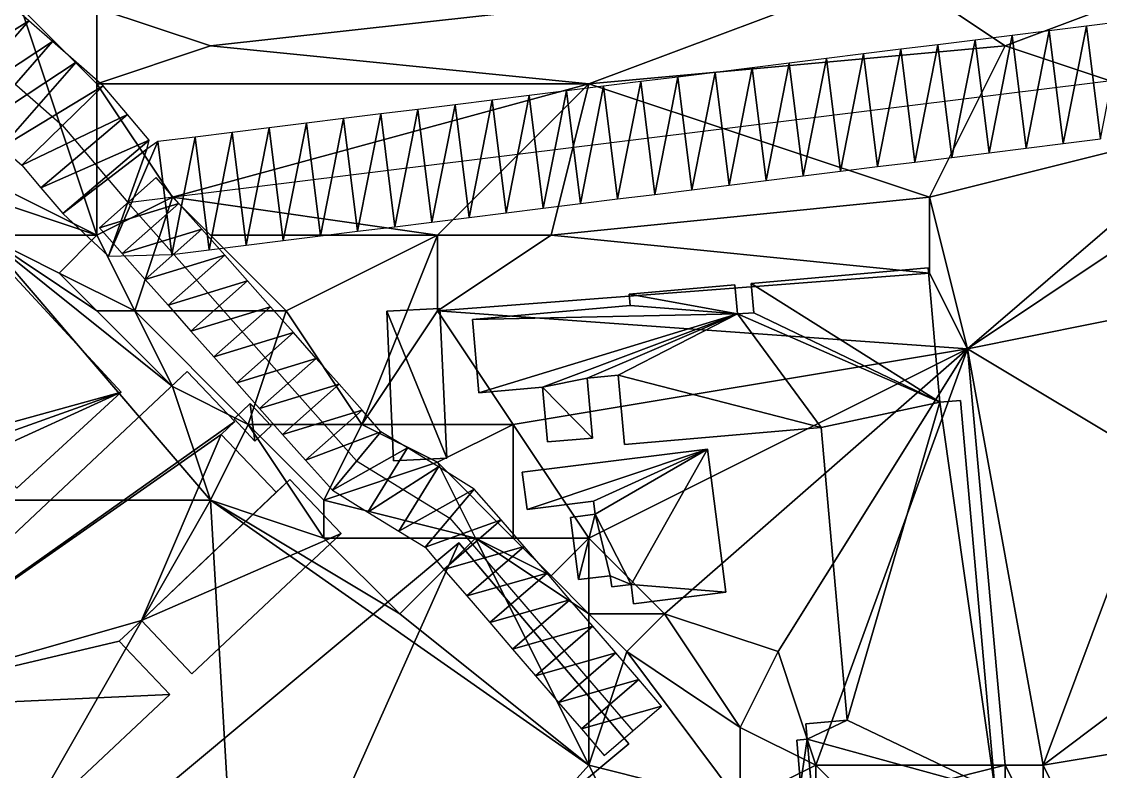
# Model space of a CAD drawing. Header units: metres. Extents: x -1103 to 901, y -902 to 905.
# Drawn here: x -976 to -919, y 383.7 to 423.3 of the extents above; entities that cross this region are included whole.
import ezdxf

# ---------------------------------------------------------------- set-up
doc = ezdxf.new("R2010")
doc.units = ezdxf.units.M
for name, color, linetype in [('OSM_BUILDING_FOOTPRINTS', 7, 'CONTINUOUS'), ('OSM_BUILDING_ROOFS', 1, 'CONTINUOUS'), ('OSM_BUILDING_WALLS', 8, 'CONTINUOUS'), ('OSM_ROAD_AXES', 2, 'CONTINUOUS'), ('OSM_ROAD_SURFACE', 9, 'CONTINUOUS'), ('OSM_TERRAIN', 3, 'CONTINUOUS')]:
    doc.layers.add(name, color=color, linetype=linetype)

msp = doc.modelspace()

# ---------------------------------------------------------------- linework, layer by layer
at = {"layer": 'OSM_BUILDING_FOOTPRINTS'}
for points in [[(-978.704, 412.314, 13.618), (-970.712, 403.7, 13.618), (-976.228, 398.635, 13.618), (-977.897, 400.437, 13.618), (-978.306, 400.05, 13.618), (-978.958, 400.758, 13.618), (-980.539, 399.298, 13.618), (-977.886, 396.445, 13.618), (-980.925, 393.669, 13.618), (-983.611, 396.566, 13.618), (-984.684, 395.582, 13.618), (-984.031, 394.874, 13.618), (-984.617, 394.332, 13.618), (-982.838, 392.408, 13.618), (-987.48, 388.15, 13.618), (-995.561, 396.865, 13.618), (-978.704, 412.314, 13.618)], [(-953.877, 408.124, 12.573), (-953.501, 400.216, 12.573), (-956.32, 400.084, 12.573), (-956.685, 407.991, 12.573), (-953.877, 408.124, 12.573)], [(-967.23, 404.795, 13.192), (-964.71, 402.152, 13.192), (-965.428, 401.477, 13.192), (-962.532, 398.425, 13.192), (-961.813, 399.099, 13.192), (-959.094, 396.235, 13.192), (-966.975, 388.836, 13.192), (-969.65, 391.645, 13.192), (-970.822, 390.551, 13.192), (-968.147, 387.731, 13.192), (-978.128, 378.363, 13.192), (-986.264, 386.912, 13.192), (-967.23, 404.795, 13.192)], [(-964.754, 402.295, 13.064), (-963.892, 403.103, 13.064), (-962.786, 401.93, 13.064), (-963.648, 401.123, 13.064), (-964.754, 402.295, 13.064)], [(-939.728, 400.703, 12.567), (-938.766, 393.15, 12.567), (-943.641, 392.531, 12.567), (-943.774, 393.548, 12.567), (-944.79, 393.415, 12.567), (-944.868, 394.012, 12.567), (-946.548, 393.802, 12.567), (-946.968, 397.087, 12.567), (-945.675, 397.253, 12.567), (-945.763, 397.949, 12.567), (-949.267, 397.507, 12.567), (-949.522, 399.476, 12.567), (-939.728, 400.703, 12.567)], [(-943.884, 385.121, 13.283), (-965.781, 366.873, 13.283), (-974.757, 377.501, 13.283), (-952.871, 395.749, 13.283), (-943.884, 385.121, 13.283)]]:
    msp.add_polyline3d(points, close=True, dxfattribs=at)
msp.add_polyline3d([(-934.82, 382.976, 12.3), (-935.019, 385.331, 12.3), (-934.466, 385.376, 12.3), (-934.532, 386.183, 12.3), (-932.344, 386.382, 12.3), (-933.726, 401.842, 12.3), (-944.116, 400.935, 12.3), (-944.448, 404.596, 12.3), (-946.095, 404.452, 12.3), (-945.808, 401.278, 12.3), (-948.195, 401.079, 12.3), (-948.449, 403.966, 12.3), (-951.81, 403.667, 12.3), (-952.153, 407.549, 12.3), (-943.818, 408.29, 12.3), (-943.873, 408.887, 12.3), (-938.28, 409.374, 12.3), (-938.147, 407.836, 12.3), (-937.285, 407.903, 12.3), (-937.418, 409.44, 12.3), (-928.077, 410.269, 12.3), (-928.077, 410.269, 12.3), (-927.447, 403.17, 12.3), (-926.364, 403.258, 12.3), (-924.529, 382.644, 12.3)], dxfattribs=at)
at = {"layer": 'OSM_BUILDING_ROOFS'}
for points in [[(-970.712, 403.7, 28.418), (-978.704, 412.314, 28.418), (-995.561, 396.865, 28.418)], [(-927.447, 403.17, 23.9), (-928.077, 410.269, 23.9), (-937.418, 409.44, 23.9)], [(-938.147, 407.836, 23.9), (-938.28, 409.374, 23.9), (-943.873, 408.887, 23.9)], [(-927.447, 403.17, 23.9), (-937.418, 409.44, 23.9), (-937.285, 407.903, 23.9)], [(-938.147, 407.836, 23.9), (-943.873, 408.887, 23.9), (-943.818, 408.29, 23.9)], [(-938.147, 407.836, 23.9), (-943.818, 408.29, 23.9), (-952.153, 407.549, 23.9)], [(-953.501, 400.216, 22.573), (-953.877, 408.124, 22.573), (-956.685, 407.991, 22.573)], [(-953.501, 400.216, 22.573), (-956.685, 407.991, 22.573), (-956.32, 400.084, 22.573)], [(-938.147, 407.836, 23.9), (-952.153, 407.549, 23.9), (-951.81, 403.667, 23.9)], [(-938.147, 407.836, 23.9), (-951.81, 403.667, 23.9), (-948.449, 403.966, 23.9)], [(-938.147, 407.836, 23.9), (-948.449, 403.966, 23.9), (-946.095, 404.452, 23.9)], [(-938.147, 407.836, 23.9), (-946.095, 404.452, 23.9), (-944.448, 404.596, 23.9)], [(-938.147, 407.836, 23.9), (-944.448, 404.596, 23.9), (-933.726, 401.842, 23.9)], [(-927.447, 403.17, 23.9), (-937.285, 407.903, 23.9), (-938.147, 407.836, 23.9)], [(-927.447, 403.17, 23.9), (-938.147, 407.836, 23.9), (-933.726, 401.842, 23.9)], [(-964.71, 402.152, 24.792), (-967.23, 404.795, 24.792), (-986.264, 386.912, 24.792)], [(-948.449, 403.966, 23.9), (-945.808, 401.278, 23.9), (-946.095, 404.452, 23.9)], [(-944.448, 404.596, 23.9), (-944.116, 400.935, 23.9), (-933.726, 401.842, 23.9)], [(-978.958, 400.758, 28.418), (-970.712, 403.7, 28.418), (-995.561, 396.865, 28.418)], [(-978.958, 400.758, 28.418), (-977.897, 400.437, 28.418), (-970.712, 403.7, 28.418)], [(-977.897, 400.437, 28.418), (-976.228, 398.635, 28.418), (-970.712, 403.7, 28.418)], [(-948.449, 403.966, 23.9), (-948.195, 401.079, 23.9), (-945.808, 401.278, 23.9)], [(-963.892, 403.103, 23.064), (-964.754, 402.295, 23.064), (-963.648, 401.123, 23.064)], [(-963.892, 403.103, 23.064), (-963.648, 401.123, 23.064), (-962.786, 401.93, 23.064)], [(-927.447, 403.17, 23.9), (-933.726, 401.842, 23.9), (-932.344, 386.382, 23.9)], [(-932.344, 386.382, 23.9), (-924.529, 382.644, 23.9), (-927.447, 403.17, 23.9)], [(-924.529, 382.644, 23.9), (-926.364, 403.258, 23.9), (-927.447, 403.17, 23.9)], [(-965.428, 401.477, 24.792), (-964.71, 402.152, 24.792), (-986.264, 386.912, 24.792)], [(-965.428, 401.477, 24.792), (-986.264, 386.912, 24.792), (-969.65, 391.645, 24.792)], [(-969.65, 391.645, 24.792), (-962.532, 398.425, 24.792), (-965.428, 401.477, 24.792)], [(-939.728, 400.703, 20.967), (-949.522, 399.476, 20.967), (-949.267, 397.507, 20.967)], [(-939.728, 400.703, 20.967), (-949.267, 397.507, 20.967), (-945.763, 397.949, 20.967)], [(-939.728, 400.703, 20.967), (-945.763, 397.949, 20.967), (-945.675, 397.253, 20.967)], [(-943.774, 393.548, 20.967), (-939.728, 400.703, 20.967), (-945.675, 397.253, 20.967)], [(-943.774, 393.548, 20.967), (-938.766, 393.15, 20.967), (-939.728, 400.703, 20.967)], [(-969.65, 391.645, 24.792), (-959.094, 396.235, 24.792), (-961.813, 399.099, 24.792)], [(-969.65, 391.645, 24.792), (-961.813, 399.099, 24.792), (-962.532, 398.425, 24.792)], [(-945.675, 397.253, 20.967), (-946.968, 397.087, 20.967), (-946.548, 393.802, 20.967)], [(-945.675, 397.253, 20.967), (-946.548, 393.802, 20.967), (-944.868, 394.012, 20.967)], [(-943.774, 393.548, 20.967), (-945.675, 397.253, 20.967), (-944.868, 394.012, 20.967)], [(-969.65, 391.645, 24.792), (-966.975, 388.836, 24.792), (-959.094, 396.235, 24.792)], [(-965.781, 366.873, 56.883), (-952.871, 395.749, 56.883), (-974.757, 377.501, 56.883)], [(-965.781, 366.873, 56.883), (-943.884, 385.121, 56.883), (-952.871, 395.749, 56.883)], [(-944.868, 394.012, 20.967), (-944.79, 393.415, 20.967), (-943.774, 393.548, 20.967)], [(-943.774, 393.548, 20.967), (-943.641, 392.531, 20.967), (-938.766, 393.15, 20.967)], [(-986.264, 386.912, 24.792), (-970.822, 390.551, 24.792), (-969.65, 391.645, 24.792)], [(-986.264, 386.912, 24.792), (-968.147, 387.731, 24.792), (-970.822, 390.551, 24.792)], [(-986.264, 386.912, 24.792), (-978.128, 378.363, 24.792), (-968.147, 387.731, 24.792)], [(-932.344, 386.382, 23.9), (-934.532, 386.183, 23.9), (-934.466, 385.376, 23.9)], [(-932.344, 386.382, 23.9), (-934.466, 385.376, 23.9), (-924.529, 382.644, 23.9)], [(-934.466, 385.376, 23.9), (-935.019, 385.331, 23.9), (-934.82, 382.976, 23.9)], [(-934.466, 385.376, 23.9), (-934.82, 382.976, 23.9), (-934.256, 383.02, 23.9)], [(-934.466, 385.376, 23.9), (-934.256, 383.02, 23.9), (-934.145, 381.792, 23.9)], [(-934.466, 385.376, 23.9), (-934.145, 381.792, 23.9), (-924.529, 382.644, 23.9)]]:
    msp.add_3dface(points, dxfattribs=at)
at = {"layer": 'OSM_BUILDING_WALLS'}
for points in [[(-970.712, 403.7, 13.618), (-978.704, 412.314, 13.618), (-978.704, 412.314, 28.418)], [(-970.712, 403.7, 13.618), (-978.704, 412.314, 28.418), (-970.712, 403.7, 28.418)], [(-928.077, 410.269, 12.3), (-937.418, 409.44, 12.3), (-937.418, 409.44, 23.9)], [(-928.077, 410.269, 12.3), (-937.418, 409.44, 23.9), (-928.077, 410.269, 23.9)], [(-927.447, 403.17, 12.3), (-928.077, 410.269, 12.3), (-928.077, 410.269, 23.9)], [(-927.447, 403.17, 12.3), (-928.077, 410.269, 23.9), (-927.447, 403.17, 23.9)], [(-938.28, 409.374, 12.3), (-943.873, 408.887, 12.3), (-943.873, 408.887, 23.9)], [(-938.28, 409.374, 12.3), (-943.873, 408.887, 23.9), (-938.28, 409.374, 23.9)], [(-938.147, 407.836, 12.3), (-938.28, 409.374, 12.3), (-938.28, 409.374, 23.9)], [(-938.147, 407.836, 12.3), (-938.28, 409.374, 23.9), (-938.147, 407.836, 23.9)], [(-937.418, 409.44, 12.3), (-937.285, 407.903, 12.3), (-937.285, 407.903, 23.9)], [(-937.418, 409.44, 12.3), (-937.285, 407.903, 23.9), (-937.418, 409.44, 23.9)], [(-943.873, 408.887, 12.3), (-943.818, 408.29, 12.3), (-943.818, 408.29, 23.9)], [(-943.873, 408.887, 12.3), (-943.818, 408.29, 23.9), (-943.873, 408.887, 23.9)], [(-943.818, 408.29, 12.3), (-952.153, 407.549, 12.3), (-952.153, 407.549, 23.9)], [(-943.818, 408.29, 12.3), (-952.153, 407.549, 23.9), (-943.818, 408.29, 23.9)], [(-953.877, 408.124, 12.573), (-956.685, 407.991, 12.573), (-956.685, 407.991, 22.573)], [(-953.877, 408.124, 12.573), (-956.685, 407.991, 22.573), (-953.877, 408.124, 22.573)], [(-956.685, 407.991, 12.573), (-956.32, 400.084, 12.573), (-956.32, 400.084, 22.573)], [(-956.685, 407.991, 12.573), (-956.32, 400.084, 22.573), (-956.685, 407.991, 22.573)], [(-953.501, 400.216, 12.573), (-953.877, 408.124, 12.573), (-953.877, 408.124, 22.573)], [(-953.501, 400.216, 12.573), (-953.877, 408.124, 22.573), (-953.501, 400.216, 22.573)], [(-937.285, 407.903, 12.3), (-938.147, 407.836, 12.3), (-938.147, 407.836, 23.9)], [(-937.285, 407.903, 12.3), (-938.147, 407.836, 23.9), (-937.285, 407.903, 23.9)], [(-952.153, 407.549, 12.3), (-951.81, 403.667, 12.3), (-951.81, 403.667, 23.9)], [(-952.153, 407.549, 12.3), (-951.81, 403.667, 23.9), (-952.153, 407.549, 23.9)], [(-967.23, 404.795, 13.192), (-986.264, 386.912, 13.192), (-986.264, 386.912, 24.792)], [(-967.23, 404.795, 13.192), (-986.264, 386.912, 24.792), (-967.23, 404.795, 24.792)], [(-964.71, 402.152, 13.192), (-967.23, 404.795, 13.192), (-967.23, 404.795, 24.792)], [(-964.71, 402.152, 13.192), (-967.23, 404.795, 24.792), (-964.71, 402.152, 24.792)], [(-946.095, 404.452, 12.3), (-944.448, 404.596, 12.3), (-944.448, 404.596, 23.9)], [(-946.095, 404.452, 12.3), (-944.448, 404.596, 23.9), (-946.095, 404.452, 23.9)], [(-945.808, 401.278, 12.3), (-946.095, 404.452, 12.3), (-946.095, 404.452, 23.9)], [(-945.808, 401.278, 12.3), (-946.095, 404.452, 23.9), (-945.808, 401.278, 23.9)], [(-944.448, 404.596, 12.3), (-944.116, 400.935, 12.3), (-944.116, 400.935, 23.9)], [(-944.448, 404.596, 12.3), (-944.116, 400.935, 23.9), (-944.448, 404.596, 23.9)], [(-976.228, 398.635, 13.618), (-970.712, 403.7, 13.618), (-970.712, 403.7, 28.418)], [(-976.228, 398.635, 13.618), (-970.712, 403.7, 28.418), (-976.228, 398.635, 28.418)], [(-951.81, 403.667, 12.3), (-948.449, 403.966, 12.3), (-948.449, 403.966, 23.9)], [(-951.81, 403.667, 12.3), (-948.449, 403.966, 23.9), (-951.81, 403.667, 23.9)], [(-948.449, 403.966, 12.3), (-948.195, 401.079, 12.3), (-948.195, 401.079, 23.9)], [(-948.449, 403.966, 12.3), (-948.195, 401.079, 23.9), (-948.449, 403.966, 23.9)], [(-963.892, 403.103, 13.064), (-964.754, 402.295, 13.064), (-964.754, 402.295, 23.064)], [(-963.892, 403.103, 13.064), (-964.754, 402.295, 23.064), (-963.892, 403.103, 23.064)], [(-962.786, 401.93, 13.064), (-963.892, 403.103, 13.064), (-963.892, 403.103, 23.064)], [(-962.786, 401.93, 13.064), (-963.892, 403.103, 23.064), (-962.786, 401.93, 23.064)], [(-926.364, 403.258, 12.3), (-927.447, 403.17, 12.3), (-927.447, 403.17, 23.9)], [(-926.364, 403.258, 12.3), (-927.447, 403.17, 23.9), (-926.364, 403.258, 23.9)], [(-924.529, 382.644, 12.3), (-926.364, 403.258, 12.3), (-926.364, 403.258, 23.9)], [(-924.529, 382.644, 12.3), (-926.364, 403.258, 23.9), (-924.529, 382.644, 23.9)], [(-965.428, 401.477, 13.192), (-964.71, 402.152, 13.192), (-964.71, 402.152, 24.792)], [(-965.428, 401.477, 13.192), (-964.71, 402.152, 24.792), (-965.428, 401.477, 24.792)], [(-964.754, 402.295, 13.064), (-963.648, 401.123, 13.064), (-963.648, 401.123, 23.064)], [(-964.754, 402.295, 13.064), (-963.648, 401.123, 23.064), (-964.754, 402.295, 23.064)], [(-962.532, 398.425, 13.192), (-965.428, 401.477, 13.192), (-965.428, 401.477, 24.792)], [(-962.532, 398.425, 13.192), (-965.428, 401.477, 24.792), (-962.532, 398.425, 24.792)], [(-963.648, 401.123, 13.064), (-962.786, 401.93, 13.064), (-962.786, 401.93, 23.064)], [(-963.648, 401.123, 13.064), (-962.786, 401.93, 23.064), (-963.648, 401.123, 23.064)], [(-944.116, 400.935, 12.3), (-933.726, 401.842, 12.3), (-933.726, 401.842, 23.9)], [(-944.116, 400.935, 12.3), (-933.726, 401.842, 23.9), (-944.116, 400.935, 23.9)], [(-933.726, 401.842, 12.3), (-932.344, 386.382, 12.3), (-932.344, 386.382, 23.9)], [(-933.726, 401.842, 12.3), (-932.344, 386.382, 23.9), (-933.726, 401.842, 23.9)], [(-948.195, 401.079, 12.3), (-945.808, 401.278, 12.3), (-945.808, 401.278, 23.9)], [(-948.195, 401.079, 12.3), (-945.808, 401.278, 23.9), (-948.195, 401.079, 23.9)], [(-939.728, 400.703, 12.567), (-949.522, 399.476, 12.567), (-949.522, 399.476, 20.967)], [(-939.728, 400.703, 12.567), (-949.522, 399.476, 20.967), (-939.728, 400.703, 20.967)], [(-938.766, 393.15, 12.567), (-939.728, 400.703, 12.567), (-939.728, 400.703, 20.967)], [(-938.766, 393.15, 12.567), (-939.728, 400.703, 20.967), (-938.766, 393.15, 20.967)], [(-956.32, 400.084, 12.573), (-953.501, 400.216, 12.573), (-953.501, 400.216, 22.573)], [(-956.32, 400.084, 12.573), (-953.501, 400.216, 22.573), (-956.32, 400.084, 22.573)], [(-961.813, 399.099, 13.192), (-962.532, 398.425, 13.192), (-962.532, 398.425, 24.792)], [(-961.813, 399.099, 13.192), (-962.532, 398.425, 24.792), (-961.813, 399.099, 24.792)], [(-959.094, 396.235, 13.192), (-961.813, 399.099, 13.192), (-961.813, 399.099, 24.792)], [(-959.094, 396.235, 13.192), (-961.813, 399.099, 24.792), (-959.094, 396.235, 24.792)], [(-949.522, 399.476, 12.567), (-949.267, 397.507, 12.567), (-949.267, 397.507, 20.967)], [(-949.522, 399.476, 12.567), (-949.267, 397.507, 20.967), (-949.522, 399.476, 20.967)], [(-949.267, 397.507, 12.567), (-945.763, 397.949, 12.567), (-945.763, 397.949, 20.967)], [(-949.267, 397.507, 12.567), (-945.763, 397.949, 20.967), (-949.267, 397.507, 20.967)], [(-945.763, 397.949, 12.567), (-945.675, 397.253, 12.567), (-945.675, 397.253, 20.967)], [(-945.763, 397.949, 12.567), (-945.675, 397.253, 20.967), (-945.763, 397.949, 20.967)], [(-945.675, 397.253, 12.567), (-946.968, 397.087, 12.567), (-946.968, 397.087, 20.967)], [(-945.675, 397.253, 12.567), (-946.968, 397.087, 20.967), (-945.675, 397.253, 20.967)], [(-946.968, 397.087, 12.567), (-946.548, 393.802, 12.567), (-946.548, 393.802, 20.967)], [(-946.968, 397.087, 12.567), (-946.548, 393.802, 20.967), (-946.968, 397.087, 20.967)], [(-966.975, 388.836, 13.192), (-959.094, 396.235, 13.192), (-959.094, 396.235, 24.792)], [(-966.975, 388.836, 13.192), (-959.094, 396.235, 24.792), (-966.975, 388.836, 24.792)], [(-952.871, 395.749, 13.283), (-974.757, 377.501, 13.283), (-974.757, 377.501, 56.883)], [(-952.871, 395.749, 13.283), (-974.757, 377.501, 56.883), (-952.871, 395.749, 56.883)], [(-943.884, 385.121, 13.283), (-952.871, 395.749, 13.283), (-952.871, 395.749, 56.883)], [(-943.884, 385.121, 13.283), (-952.871, 395.749, 56.883), (-943.884, 385.121, 56.883)], [(-946.548, 393.802, 12.567), (-944.868, 394.012, 12.567), (-944.868, 394.012, 20.967)], [(-946.548, 393.802, 12.567), (-944.868, 394.012, 20.967), (-946.548, 393.802, 20.967)], [(-944.868, 394.012, 12.567), (-944.79, 393.415, 12.567), (-944.79, 393.415, 20.967)], [(-944.868, 394.012, 12.567), (-944.79, 393.415, 20.967), (-944.868, 394.012, 20.967)], [(-944.79, 393.415, 12.567), (-943.774, 393.548, 12.567), (-943.774, 393.548, 20.967)], [(-944.79, 393.415, 12.567), (-943.774, 393.548, 20.967), (-944.79, 393.415, 20.967)], [(-943.774, 393.548, 12.567), (-943.641, 392.531, 12.567), (-943.641, 392.531, 20.967)], [(-943.774, 393.548, 12.567), (-943.641, 392.531, 20.967), (-943.774, 393.548, 20.967)], [(-943.641, 392.531, 12.567), (-938.766, 393.15, 12.567), (-938.766, 393.15, 20.967)], [(-943.641, 392.531, 12.567), (-938.766, 393.15, 20.967), (-943.641, 392.531, 20.967)], [(-970.822, 390.551, 13.192), (-969.65, 391.645, 13.192), (-969.65, 391.645, 24.792)], [(-970.822, 390.551, 13.192), (-969.65, 391.645, 24.792), (-970.822, 390.551, 24.792)], [(-969.65, 391.645, 13.192), (-966.975, 388.836, 13.192), (-966.975, 388.836, 24.792)], [(-969.65, 391.645, 13.192), (-966.975, 388.836, 24.792), (-969.65, 391.645, 24.792)], [(-968.147, 387.731, 13.192), (-970.822, 390.551, 13.192), (-970.822, 390.551, 24.792)], [(-968.147, 387.731, 13.192), (-970.822, 390.551, 24.792), (-968.147, 387.731, 24.792)], [(-978.128, 378.363, 13.192), (-968.147, 387.731, 13.192), (-968.147, 387.731, 24.792)], [(-978.128, 378.363, 13.192), (-968.147, 387.731, 24.792), (-978.128, 378.363, 24.792)], [(-932.344, 386.382, 12.3), (-934.532, 386.183, 12.3), (-934.532, 386.183, 23.9)], [(-932.344, 386.382, 12.3), (-934.532, 386.183, 23.9), (-932.344, 386.382, 23.9)], [(-934.532, 386.183, 12.3), (-934.466, 385.376, 12.3), (-934.466, 385.376, 23.9)], [(-934.532, 386.183, 12.3), (-934.466, 385.376, 23.9), (-934.532, 386.183, 23.9)], [(-965.781, 366.873, 13.283), (-943.884, 385.121, 13.283), (-943.884, 385.121, 56.883)], [(-965.781, 366.873, 13.283), (-943.884, 385.121, 56.883), (-965.781, 366.873, 56.883)], [(-934.466, 385.376, 12.3), (-935.019, 385.331, 12.3), (-935.019, 385.331, 23.9)], [(-934.466, 385.376, 12.3), (-935.019, 385.331, 23.9), (-934.466, 385.376, 23.9)], [(-935.019, 385.331, 12.3), (-934.82, 382.976, 12.3), (-934.82, 382.976, 23.9)], [(-935.019, 385.331, 12.3), (-934.82, 382.976, 23.9), (-935.019, 385.331, 23.9)]]:
    msp.add_3dface(points, dxfattribs=at)
at = {"layer": 'OSM_ROAD_AXES'}
for points in [[(-1016.64, 403.931, 15.429), (-1005.73, 413.597, 15.516), (-992.964, 424.921, 14.833), (-988.465, 427.598, 14.51), (-985.646, 427.598, 14.419), (-983.645, 427.133, 14.358), (-978.826, 422.168, 14.452), (-973.818, 417.789, 14.568), (-970.369, 413.719, 14.787), (-838.862, 430.056, 15.565), (-741.81, 442.222, 14.22), (-738.781, 442.775, 14.296), (-738.439, 444.876, 14.501), (-738.616, 446.679, 14.805), (-737.257, 497.119, 15.958)], [(-970.369, 413.719, 14.787), (-958.276, 400.073, 15.102), (-953.357, 397.054, 15.232), (-943.674, 385.818, 15.765)]]:
    msp.add_polyline3d(points, dxfattribs=at)
at = {"layer": 'OSM_ROAD_SURFACE'}
for points in [[(-980.893, 419.994, 14.562), (-975.599, 423.331, 14.478), (-976.758, 424.342, 14.446)], [(-980.893, 419.994, 14.562), (-979.549, 418.815, 14.592), (-975.599, 423.331, 14.478)], [(-979.549, 418.815, 14.592), (-974.347, 422.237, 14.554), (-975.599, 423.331, 14.478)], [(-920.93, 416.838, 13.138), (-919.707, 423.036, 12.978), (-921.669, 422.792, 13.098)], [(-920.93, 416.838, 13.138), (-918.967, 417.082, 13.018), (-919.707, 423.036, 12.978)], [(-918.967, 417.082, 13.018), (-917.744, 423.28, 12.858), (-919.707, 423.036, 12.978)], [(-924.855, 416.35, 13.377), (-923.632, 422.548, 13.187), (-925.595, 422.304, 13.248)], [(-924.855, 416.35, 13.377), (-922.893, 416.594, 13.258), (-923.632, 422.548, 13.187)], [(-922.893, 416.594, 13.258), (-921.669, 422.792, 13.098), (-923.632, 422.548, 13.187)], [(-922.893, 416.594, 13.258), (-920.93, 416.838, 13.138), (-921.669, 422.792, 13.098)], [(-979.549, 418.815, 14.592), (-978.297, 417.72, 14.619), (-974.347, 422.237, 14.554)], [(-978.297, 417.72, 14.619), (-973.095, 421.142, 14.615), (-974.347, 422.237, 14.554)], [(-928.781, 415.862, 13.539), (-927.558, 422.06, 13.286), (-929.521, 421.817, 13.324)], [(-928.781, 415.862, 13.539), (-926.818, 416.106, 13.497), (-927.558, 422.06, 13.286)], [(-926.818, 416.106, 13.497), (-925.595, 422.304, 13.248), (-927.558, 422.06, 13.286)], [(-926.818, 416.106, 13.497), (-924.855, 416.35, 13.377), (-925.595, 422.304, 13.248)], [(-934.669, 415.131, 13.632), (-933.446, 421.329, 13.399), (-935.409, 421.085, 13.437)], [(-934.669, 415.131, 13.632), (-932.707, 415.375, 13.608), (-933.446, 421.329, 13.399)], [(-932.707, 415.375, 13.608), (-931.483, 421.573, 13.362), (-933.446, 421.329, 13.399)], [(-932.707, 415.375, 13.608), (-930.744, 415.619, 13.575), (-931.483, 421.573, 13.362)], [(-930.744, 415.619, 13.575), (-929.521, 421.817, 13.324), (-931.483, 421.573, 13.362)], [(-930.744, 415.619, 13.575), (-928.781, 415.862, 13.539), (-929.521, 421.817, 13.324)], [(-978.297, 417.72, 14.619), (-977.045, 416.625, 14.646), (-973.095, 421.142, 14.615)], [(-977.045, 416.625, 14.646), (-971.675, 419.888, 14.693), (-973.095, 421.142, 14.615)], [(-938.595, 414.643, 13.679), (-937.372, 420.841, 13.475), (-939.335, 420.597, 13.512)], [(-938.595, 414.643, 13.679), (-936.632, 414.887, 13.656), (-937.372, 420.841, 13.475)], [(-936.632, 414.887, 13.656), (-935.409, 421.085, 13.437), (-937.372, 420.841, 13.475)], [(-936.632, 414.887, 13.656), (-934.669, 415.131, 13.632), (-935.409, 421.085, 13.437)], [(-942.52, 414.156, 13.726), (-941.297, 420.354, 13.549), (-943.26, 420.11, 13.585)], [(-942.52, 414.156, 13.726), (-940.558, 414.399, 13.703), (-941.297, 420.354, 13.549)], [(-940.558, 414.399, 13.703), (-939.335, 420.597, 13.512), (-941.297, 420.354, 13.549)], [(-940.558, 414.399, 13.703), (-938.595, 414.643, 13.679), (-939.335, 420.597, 13.512)], [(-977.045, 416.625, 14.646), (-975.961, 415.689, 14.67), (-971.675, 419.888, 14.693)], [(-975.961, 415.689, 14.67), (-970.38, 418.372, 14.748), (-971.675, 419.888, 14.693)], [(-948.409, 413.424, 13.821), (-947.186, 419.622, 13.698), (-949.148, 419.378, 13.801)], [(-948.409, 413.424, 13.821), (-946.446, 413.668, 13.774), (-947.186, 419.622, 13.698)], [(-946.446, 413.668, 13.774), (-945.223, 419.866, 13.621), (-947.186, 419.622, 13.698)], [(-946.446, 413.668, 13.774), (-944.483, 413.912, 13.75), (-945.223, 419.866, 13.621)], [(-944.483, 413.912, 13.75), (-943.26, 420.11, 13.585), (-945.223, 419.866, 13.621)], [(-944.483, 413.912, 13.75), (-942.52, 414.156, 13.726), (-943.26, 420.11, 13.585)], [(-952.334, 412.936, 13.987), (-951.111, 419.135, 13.899), (-953.074, 418.891, 13.998)], [(-952.334, 412.936, 13.987), (-950.372, 413.18, 13.904), (-951.111, 419.135, 13.899)], [(-950.372, 413.18, 13.904), (-949.148, 419.378, 13.801), (-951.111, 419.135, 13.899)], [(-950.372, 413.18, 13.904), (-948.409, 413.424, 13.821), (-949.148, 419.378, 13.801)], [(-956.26, 412.449, 14.213), (-955.037, 418.647, 14.096), (-957, 418.403, 14.194)], [(-956.26, 412.449, 14.213), (-954.297, 412.693, 14.092), (-955.037, 418.647, 14.096)], [(-954.297, 412.693, 14.092), (-953.074, 418.891, 13.998), (-955.037, 418.647, 14.096)], [(-954.297, 412.693, 14.092), (-952.334, 412.936, 13.987), (-953.074, 418.891, 13.998)], [(-975.961, 415.689, 14.67), (-974.957, 414.493, 14.7), (-970.38, 418.372, 14.748)], [(-974.957, 414.493, 14.7), (-969.23, 417.015, 14.798), (-970.38, 418.372, 14.748)], [(-962.148, 411.717, 14.521), (-960.925, 417.915, 14.391), (-962.888, 417.672, 14.489)], [(-962.148, 411.717, 14.521), (-960.186, 411.961, 14.386), (-960.925, 417.915, 14.391)], [(-960.186, 411.961, 14.386), (-958.962, 418.159, 14.293), (-960.925, 417.915, 14.391)], [(-960.186, 411.961, 14.386), (-958.223, 412.205, 14.3), (-958.962, 418.159, 14.293)], [(-958.223, 412.205, 14.3), (-957, 418.403, 14.194), (-958.962, 418.159, 14.293)], [(-958.223, 412.205, 14.3), (-956.26, 412.449, 14.213), (-957, 418.403, 14.194)], [(-966.074, 411.23, 15.018), (-964.851, 417.428, 14.588), (-966.814, 417.184, 14.686)], [(-966.074, 411.23, 15.018), (-964.111, 411.474, 14.655), (-964.851, 417.428, 14.588)], [(-964.111, 411.474, 14.655), (-962.888, 417.672, 14.489), (-964.851, 417.428, 14.588)], [(-964.111, 411.474, 14.655), (-962.148, 411.717, 14.521), (-962.888, 417.672, 14.489)], [(-974.957, 414.493, 14.7), (-973.808, 413.136, 14.735), (-969.23, 417.015, 14.798)], [(-973.808, 413.136, 14.735), (-969.359, 416.544, 14.837), (-969.23, 417.015, 14.798)], [(-971.379, 410.894, 14.88), (-968.037, 410.986, 15.053), (-968.776, 416.94, 14.784)], [(-971.379, 410.894, 14.88), (-968.776, 416.94, 14.784), (-969.359, 416.544, 14.837)], [(-968.037, 410.986, 15.053), (-966.814, 417.184, 14.686), (-968.776, 416.94, 14.784)], [(-968.037, 410.986, 15.053), (-966.074, 411.23, 15.018), (-966.814, 417.184, 14.686)], [(-973.808, 413.136, 14.735), (-971.379, 410.894, 14.88), (-969.359, 416.544, 14.837)], [(-971.866, 412.393, 14.767), (-967.663, 413.681, 14.916), (-968.872, 415.046, 14.907)], [(-971.866, 412.393, 14.767), (-970.657, 411.028, 14.93), (-967.663, 413.681, 14.916)], [(-970.657, 411.028, 14.93), (-966.454, 412.316, 14.991), (-967.663, 413.681, 14.916)], [(-970.657, 411.028, 14.93), (-969.448, 409.663, 15.111), (-966.454, 412.316, 14.991)], [(-969.448, 409.663, 15.111), (-965.245, 410.952, 15.015), (-966.454, 412.316, 14.991)], [(-969.448, 409.663, 15.111), (-968.238, 408.299, 15.135), (-965.245, 410.952, 15.015)], [(-968.238, 408.299, 15.135), (-964.035, 409.587, 15.038), (-965.245, 410.952, 15.015)], [(-968.238, 408.299, 15.135), (-967.029, 406.934, 15.139), (-964.035, 409.587, 15.038)], [(-967.029, 406.934, 15.139), (-962.826, 408.222, 15.062), (-964.035, 409.587, 15.038)], [(-967.029, 406.934, 15.139), (-965.82, 405.569, 15.139), (-962.826, 408.222, 15.062)], [(-965.82, 405.569, 15.139), (-961.617, 406.858, 15.062), (-962.826, 408.222, 15.062)], [(-965.82, 405.569, 15.139), (-964.61, 404.205, 15.138), (-961.617, 406.858, 15.062)], [(-964.61, 404.205, 15.138), (-960.407, 405.493, 15.055), (-961.617, 406.858, 15.062)], [(-964.61, 404.205, 15.138), (-963.401, 402.84, 15.136), (-960.407, 405.493, 15.055)], [(-963.401, 402.84, 15.136), (-959.198, 404.128, 15.032), (-960.407, 405.493, 15.055)], [(-963.401, 402.84, 15.136), (-962.192, 401.475, 15.146), (-959.198, 404.128, 15.032)], [(-962.192, 401.475, 15.146), (-957.989, 402.764, 15.003), (-959.198, 404.128, 15.032)], [(-962.192, 401.475, 15.146), (-960.982, 400.111, 15.181), (-957.989, 402.764, 15.003)], [(-960.982, 400.111, 15.181), (-956.997, 401.61, 15.063), (-957.989, 402.764, 15.003)], [(-960.982, 400.111, 15.181), (-959.556, 398.535, 15.226), (-956.997, 401.61, 15.063)], [(-959.556, 398.535, 15.226), (-955.59, 400.771, 15.134), (-956.997, 401.61, 15.063)], [(-959.556, 398.535, 15.226), (-957.683, 397.362, 15.285), (-955.59, 400.771, 15.134)], [(-957.683, 397.362, 15.285), (-953.951, 399.764, 15.195), (-955.59, 400.771, 15.134)], [(-957.683, 397.362, 15.285), (-956.043, 396.355, 15.447), (-953.951, 399.764, 15.195)], [(-956.043, 396.355, 15.447), (-952.066, 398.581, 15.255), (-953.951, 399.764, 15.195)], [(-956.043, 396.355, 15.447), (-954.649, 395.527, 15.519), (-952.066, 398.581, 15.255)], [(-954.649, 395.527, 15.519), (-950.632, 396.955, 15.397), (-952.066, 398.581, 15.255)], [(-954.649, 395.527, 15.519), (-953.662, 394.343, 15.614), (-950.632, 396.955, 15.397)], [(-953.662, 394.343, 15.614), (-949.421, 395.55, 15.511), (-950.632, 396.955, 15.397)], [(-953.662, 394.343, 15.614), (-952.451, 392.939, 15.641), (-949.421, 395.55, 15.511)], [(-952.451, 392.939, 15.641), (-948.211, 394.146, 15.652), (-949.421, 395.55, 15.511)], [(-952.451, 392.939, 15.641), (-951.241, 391.534, 15.668), (-948.211, 394.146, 15.652)], [(-951.241, 391.534, 15.668), (-947.001, 392.741, 15.648), (-948.211, 394.146, 15.652)], [(-951.241, 391.534, 15.668), (-950.031, 390.13, 15.695), (-947.001, 392.741, 15.648)], [(-950.031, 390.13, 15.695), (-945.79, 391.337, 15.712), (-947.001, 392.741, 15.648)], [(-950.031, 390.13, 15.695), (-948.82, 388.726, 15.722), (-945.79, 391.337, 15.712)], [(-948.82, 388.726, 15.722), (-944.58, 389.932, 15.707), (-945.79, 391.337, 15.712)], [(-948.82, 388.726, 15.722), (-947.61, 387.321, 15.756), (-944.58, 389.932, 15.707)], [(-947.61, 387.321, 15.756), (-943.369, 388.528, 15.72), (-944.58, 389.932, 15.707)], [(-947.61, 387.321, 15.756), (-946.399, 385.917, 15.85), (-943.369, 388.528, 15.72)], [(-946.399, 385.917, 15.85), (-942.159, 387.123, 15.742), (-943.369, 388.528, 15.72)], [(-946.399, 385.917, 15.85), (-945.189, 384.512, 15.888), (-942.159, 387.123, 15.742)]]:
    msp.add_3dface(points, dxfattribs=at)
at = {"layer": 'OSM_TERRAIN'}
for points in [[(-924, 422, 13.198), (-908, 428, 12.159), (-930, 426, 13.023)], [(-924, 422, 13.198), (-912, 418, 12.543), (-908, 428, 12.159)], [(-966, 422, 13.809), (-930, 426, 13.023), (-972, 424, 13.312)], [(-946, 420, 13.577), (-930, 426, 13.023), (-966, 422, 13.809)], [(-946, 420, 13.577), (-924, 422, 13.198), (-930, 426, 13.023)], [(-988, 420, 14.52), (-972, 412, 14.713), (-976, 424, 14.401)], [(-972, 412, 14.713), (-972, 420, 14.648), (-976, 424, 14.401)], [(-976, 424, 14.401), (-972, 420, 14.648), (-972, 424, 13.312)], [(-972, 420, 14.648), (-966, 422, 13.809), (-972, 424, 13.312)], [(-972, 420, 14.648), (-946, 420, 13.577), (-966, 422, 13.809)], [(-928, 414, 13.546), (-924, 422, 13.198), (-946, 420, 13.577)], [(-928, 414, 13.546), (-912, 418, 12.543), (-924, 422, 13.198)], [(-978, 414, 15.224), (-972, 412, 14.713), (-988, 420, 14.52)], [(-968, 414, 14.913), (-972, 420, 14.648), (-972, 412, 14.713)], [(-968, 414, 14.913), (-946, 420, 13.577), (-972, 420, 14.648)], [(-954, 412, 14.018), (-946, 420, 13.577), (-968, 414, 14.913)], [(-954, 412, 14.018), (-948, 412, 13.776), (-946, 420, 13.577)], [(-948, 412, 13.776), (-928, 414, 13.546), (-946, 420, 13.577)], [(-928, 414, 13.546), (-926, 406, 14.201), (-912, 418, 12.543)], [(-926, 406, 14.201), (-914, 414, 12.995), (-912, 418, 12.543)], [(-978, 412, 15.809), (-972, 412, 14.713), (-978, 414, 15.224)], [(-972, 412, 14.713), (-970, 408, 15.118), (-968, 414, 14.913)], [(-970, 408, 15.118), (-962, 408, 15.007), (-968, 414, 14.913)], [(-962, 408, 15.007), (-966, 412, 14.624), (-968, 414, 14.913)], [(-966, 412, 14.624), (-954, 412, 14.018), (-968, 414, 14.913)], [(-948, 412, 13.776), (-928, 410, 14.353), (-928, 414, 13.546)], [(-928, 410, 14.353), (-926, 406, 14.201), (-928, 414, 13.546)], [(-916, 408, 13.373), (-914, 414, 12.995), (-926, 406, 14.201)], [(-1002, 398, 15.756), (-966, 398, 15.859), (-978, 412, 15.809)], [(-966, 398, 15.859), (-968, 404, 15.733), (-978, 412, 15.809)], [(-978, 412, 15.809), (-968, 404, 15.733), (-972, 408, 15.579)], [(-978, 412, 15.809), (-972, 408, 15.579), (-974, 410, 15.361)], [(-978, 412, 15.809), (-974, 410, 15.361), (-972, 412, 14.713)], [(-974, 410, 15.361), (-970, 408, 15.118), (-972, 412, 14.713)], [(-962, 408, 15.007), (-954, 412, 14.018), (-966, 412, 14.624)], [(-958, 402, 15), (-954, 412, 14.018), (-962, 408, 15.007)], [(-958, 402, 15), (-954, 408, 14.592), (-954, 412, 14.018)], [(-954, 408, 14.592), (-948, 412, 13.776), (-954, 412, 14.018)], [(-954, 408, 14.592), (-928, 410, 14.353), (-948, 412, 13.776)], [(-972, 408, 15.579), (-970, 408, 15.118), (-974, 410, 15.361)], [(-926, 406, 14.201), (-928, 410, 14.353), (-954, 408, 14.592)], [(-968, 404, 15.733), (-970, 408, 15.118), (-972, 408, 15.579)], [(-968, 404, 15.733), (-964, 402, 15.106), (-970, 408, 15.118)], [(-964, 402, 15.106), (-962, 408, 15.007), (-970, 408, 15.118)], [(-964, 402, 15.106), (-958, 402, 15), (-962, 408, 15.007)], [(-950, 402, 14.489), (-954, 408, 14.592), (-958, 402, 15)], [(-950, 402, 14.489), (-926, 406, 14.201), (-954, 408, 14.592)], [(-926, 406, 14.201), (-916, 400, 13.542), (-916, 408, 13.373)], [(-946, 396, 14.645), (-926, 406, 14.201), (-950, 402, 14.489)], [(-942, 392, 14.65), (-926, 406, 14.201), (-946, 396, 14.645)], [(-942, 392, 14.65), (-936, 390, 14.859), (-926, 406, 14.201)], [(-936, 390, 14.859), (-934, 384, 14.36), (-926, 406, 14.201)], [(-924, 384, 14.471), (-926, 406, 14.201), (-934, 384, 14.36)], [(-924, 384, 14.471), (-922, 384, 14.743), (-926, 406, 14.201)], [(-926, 406, 14.201), (-922, 384, 14.743), (-916, 400, 13.542)], [(-966, 398, 15.859), (-964, 402, 15.106), (-968, 404, 15.733)], [(-960, 396, 15.701), (-964, 402, 15.106), (-966, 398, 15.859)], [(-960, 396, 15.701), (-960, 398, 15.201), (-964, 402, 15.106)], [(-964, 402, 15.106), (-960, 398, 15.201), (-958, 402, 15)], [(-960, 398, 15.201), (-954, 400, 15.137), (-958, 402, 15)], [(-954, 400, 15.137), (-950, 402, 14.489), (-958, 402, 15)], [(-954, 400, 15.137), (-950, 396, 15.448), (-950, 402, 14.489)], [(-950, 396, 15.448), (-946, 396, 14.645), (-950, 402, 14.489)], [(-960, 398, 15.201), (-952, 396, 15.266), (-954, 400, 15.137)], [(-952, 396, 15.266), (-950, 396, 15.448), (-954, 400, 15.137)], [(-922, 384, 14.743), (-914, 390, 14.157), (-916, 400, 13.542)], [(-1002, 398, 15.756), (-982, 370, 16.127), (-966, 398, 15.859)], [(-982, 370, 16.127), (-964, 364, 16.317), (-966, 398, 15.859)], [(-964, 364, 16.317), (-946, 384, 15.871), (-966, 398, 15.859)], [(-946, 384, 15.871), (-956, 392, 15.985), (-966, 398, 15.859)], [(-966, 398, 15.859), (-956, 392, 15.985), (-960, 396, 15.701)], [(-960, 396, 15.701), (-952, 396, 15.266), (-960, 398, 15.201)], [(-956, 392, 15.985), (-952, 396, 15.266), (-960, 396, 15.701)], [(-956, 392, 15.985), (-946, 384, 15.871), (-952, 396, 15.266)], [(-946, 384, 15.871), (-946, 392, 15.652), (-952, 396, 15.266)], [(-952, 396, 15.266), (-946, 392, 15.652), (-948, 394, 15.621)], [(-948, 394, 15.621), (-950, 396, 15.448), (-952, 396, 15.266)], [(-948, 394, 15.621), (-946, 396, 14.645), (-950, 396, 15.448)], [(-946, 392, 15.652), (-946, 396, 14.645), (-948, 394, 15.621)], [(-946, 392, 15.652), (-942, 392, 14.65), (-946, 396, 14.645)], [(-946, 384, 15.871), (-944, 390, 15.634), (-946, 392, 15.652)], [(-946, 392, 15.652), (-944, 390, 15.634), (-942, 392, 14.65)], [(-944, 390, 15.634), (-938, 386, 15.106), (-942, 392, 14.65)], [(-938, 386, 15.106), (-936, 390, 14.859), (-942, 392, 14.65)], [(-938, 382, 15.778), (-944, 390, 15.634), (-946, 384, 15.871)], [(-938, 382, 15.778), (-938, 386, 15.106), (-944, 390, 15.634)], [(-938, 386, 15.106), (-934, 384, 14.36), (-936, 390, 14.859)], [(-922, 384, 14.743), (-910, 386, 14.243), (-914, 390, 14.157)], [(-938, 382, 15.778), (-934, 384, 14.36), (-938, 386, 15.106)], [(-920, 380, 15.415), (-910, 386, 14.243), (-922, 384, 14.743)], [(-920, 380, 15.415), (-900, 382, 15.361), (-910, 386, 14.243)], [(-964, 364, 16.317), (-944, 380, 16.348), (-946, 384, 15.871)], [(-944, 380, 16.348), (-938, 382, 15.778), (-946, 384, 15.871)], [(-938, 382, 15.778), (-934, 378, 15.783), (-934, 384, 14.36)], [(-934, 378, 15.783), (-932, 382, 14.36), (-934, 384, 14.36)], [(-932, 382, 14.36), (-924, 384, 14.471), (-934, 384, 14.36)], [(-932, 382, 14.36), (-924, 382, 14.904), (-924, 384, 14.471)], [(-924, 382, 14.904), (-922, 380, 15.642), (-924, 384, 14.471)], [(-922, 380, 15.642), (-922, 384, 14.743), (-924, 384, 14.471)], [(-920, 380, 15.415), (-922, 384, 14.743), (-922, 380, 15.642)]]:
    msp.add_3dface(points, dxfattribs=at)

doc.saveas('drawing.dxf')
